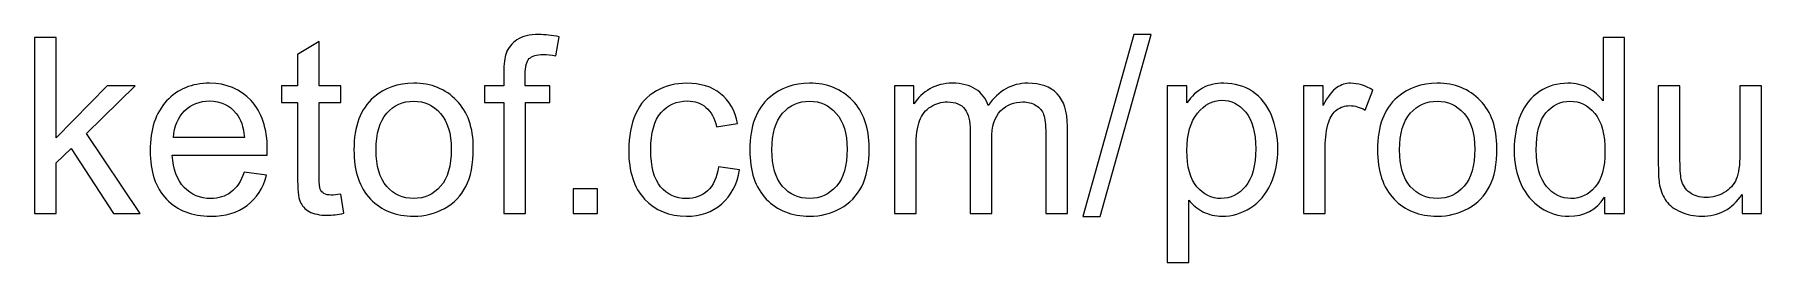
# Model space of a CAD drawing. Header units: millimetres. Extents: x -94 to 99, y 47 to 54.
# Drawn here: x 4.07 to 52.8, y 47.13 to 53.56 of the extents above; entities that cross this region are included whole.
import ezdxf

# ---------------------------------------------------------------- set-up
doc = ezdxf.new("R2010")
doc.units = ezdxf.units.MM
doc.header["$MEASUREMENT"] = 0
doc.layers.add('layer 1', color=7, linetype='Continuous')

msp = doc.modelspace()

# ---------------------------------------------------------------- linework, layer by layer
at = {"layer": 'layer 1', "color": 250}
for points, knots in [([(4.0707, 48.5124), (4.0707, 48.5124), (4.0707, 53.4739), (4.0707, 53.4739), (4.0707, 53.4739), (4.0707, 53.4739), (4.6805, 53.4739), (4.6805, 53.4739), (4.6805, 53.4739), (4.6805, 53.4739), (4.6805, 50.6478), (4.6805, 50.6478), (4.6805, 50.6478), (4.6805, 50.6478), (6.1218, 52.1088), (6.1218, 52.1088), (6.1218, 52.1088), (6.1218, 52.1088), (6.9094, 52.1088), (6.9094, 52.1088), (6.9094, 52.1088), (6.9094, 52.1088), (5.5374, 50.7726), (5.5374, 50.7726), (5.5374, 50.7726), (5.5374, 50.7726), (7.048, 48.5124), (7.048, 48.5124), (7.048, 48.5124), (7.048, 48.5124), (6.2973, 48.5124), (6.2973, 48.5124), (6.2973, 48.5124), (6.2973, 48.5124), (5.1032, 50.3499), (5.1032, 50.3499), (5.1032, 50.3499), (5.1032, 50.3499), (4.6805, 49.9387), (4.6805, 49.9387), (4.6805, 49.9387), (4.6805, 49.9387), (4.6805, 48.5124), (4.6805, 48.5124), (4.6805, 48.5124), (4.6805, 48.5124), (4.0707, 48.5124), (4.0707, 48.5124)], [0, 0, 0, 0, 0.0769231, 0.0769231, 0.0769231, 0.0769231, 0.1538462, 0.1538462, 0.1538462, 0.1538462, 0.2307692, 0.2307692, 0.2307692, 0.2307692, 0.3076923, 0.3076923, 0.3076923, 0.3076923, 0.3846154, 0.3846154, 0.3846154, 0.3846154, 0.4615385, 0.4615385, 0.4615385, 0.4615385, 0.5384615, 0.5384615, 0.5384615, 0.5384615, 0.6153846, 0.6153846, 0.6153846, 0.6153846, 0.6923077, 0.6923077, 0.6923077, 0.6923077, 0.7692308, 0.7692308, 0.7692308, 0.7692308, 0.8461538, 0.8461538, 0.8461538, 0.8461538, 1, 1, 1, 1]), ([(12.7106, 49.0564), (12.7106, 49.0564), (12.7937, 48.5182), (12.7937, 48.5182), (12.7937, 48.5182), (12.6228, 48.4824), (12.4692, 48.4639), (12.3352, 48.4639), (12.3352, 48.4639), (12.1146, 48.4639), (11.9437, 48.4985), (11.8213, 48.569), (11.8213, 48.569), (11.7, 48.6394), (11.6146, 48.7307), (11.5649, 48.845), (11.5649, 48.845), (11.5152, 48.9594), (11.491, 49.1996), (11.491, 49.5657), (11.491, 49.5657), (11.491, 49.5657), (11.491, 51.6376), (11.491, 51.6376), (11.491, 51.6376), (11.491, 51.6376), (11.0406, 51.6376), (11.0406, 51.6376), (11.0406, 51.6376), (11.0406, 51.6376), (11.0406, 52.1088), (11.0406, 52.1088), (11.0406, 52.1088), (11.0406, 52.1088), (11.491, 52.1088), (11.491, 52.1088), (11.491, 52.1088), (11.491, 52.1088), (11.491, 52.9981), (11.491, 52.9981), (11.491, 52.9981), (11.491, 52.9981), (12.1008, 53.3642), (12.1008, 53.3642), (12.1008, 53.3642), (12.1008, 53.3642), (12.1008, 52.1088), (12.1008, 52.1088), (12.1008, 52.1088), (12.1008, 52.1088), (12.7106, 52.1088), (12.7106, 52.1088), (12.7106, 52.1088), (12.7106, 52.1088), (12.7106, 51.6376), (12.7106, 51.6376), (12.7106, 51.6376), (12.7106, 51.6376), (12.1008, 51.6376), (12.1008, 51.6376), (12.1008, 51.6376), (12.1008, 51.6376), (12.1008, 49.531), (12.1008, 49.531), (12.1008, 49.531), (12.1008, 49.3566), (12.1112, 49.2446), (12.1331, 49.195), (12.1331, 49.195), (12.1539, 49.1453), (12.1886, 49.106), (12.2371, 49.076), (12.2371, 49.076), (12.2856, 49.0471), (12.3549, 49.0321), (12.445, 49.0321), (12.445, 49.0321), (12.5119, 49.0321), (12.6009, 49.0402), (12.7106, 49.0564)], [0, 0, 0, 0, 0.047619, 0.047619, 0.047619, 0.047619, 0.0952381, 0.0952381, 0.0952381, 0.0952381, 0.1428571, 0.1428571, 0.1428571, 0.1428571, 0.1904762, 0.1904762, 0.1904762, 0.1904762, 0.2380952, 0.2380952, 0.2380952, 0.2380952, 0.2857143, 0.2857143, 0.2857143, 0.2857143, 0.3333333, 0.3333333, 0.3333333, 0.3333333, 0.3809524, 0.3809524, 0.3809524, 0.3809524, 0.4285714, 0.4285714, 0.4285714, 0.4285714, 0.4761905, 0.4761905, 0.4761905, 0.4761905, 0.5238095, 0.5238095, 0.5238095, 0.5238095, 0.5714286, 0.5714286, 0.5714286, 0.5714286, 0.6190476, 0.6190476, 0.6190476, 0.6190476, 0.6666667, 0.6666667, 0.6666667, 0.6666667, 0.7142857, 0.7142857, 0.7142857, 0.7142857, 0.7619048, 0.7619048, 0.7619048, 0.7619048, 0.8095238, 0.8095238, 0.8095238, 0.8095238, 0.8571429, 0.8571429, 0.8571429, 0.8571429, 0.9047619, 0.9047619, 0.9047619, 0.9047619, 1, 1, 1, 1]), ([(17.3118, 48.5124), (17.3118, 48.5124), (17.3118, 51.6376), (17.3118, 51.6376), (17.3118, 51.6376), (17.3118, 51.6376), (16.7713, 51.6376), (16.7713, 51.6376), (16.7713, 51.6376), (16.7713, 51.6376), (16.7713, 52.1088), (16.7713, 52.1088), (16.7713, 52.1088), (16.7713, 52.1088), (17.3118, 52.1088), (17.3118, 52.1088), (17.3118, 52.1088), (17.3118, 52.1088), (17.3118, 52.4899), (17.3118, 52.4899), (17.3118, 52.4899), (17.3118, 52.7313), (17.3326, 52.9103), (17.3753, 53.027), (17.3753, 53.027), (17.4342, 53.184), (17.5358, 53.3122), (17.6836, 53.4104), (17.6836, 53.4104), (17.8303, 53.5086), (18.0371, 53.5571), (18.3027, 53.5571), (18.3027, 53.5571), (18.4748, 53.5571), (18.6642, 53.5363), (18.8721, 53.4959), (18.8721, 53.4959), (18.8721, 53.4959), (18.7808, 52.9623), (18.7808, 52.9623), (18.7808, 52.9623), (18.6538, 52.9842), (18.5348, 52.9958), (18.4216, 52.9958), (18.4216, 52.9958), (18.2369, 52.9958), (18.1063, 52.9565), (18.029, 52.878), (18.029, 52.878), (17.9527, 52.7995), (17.9146, 52.6528), (17.9146, 52.438), (17.9146, 52.438), (17.9146, 52.438), (17.9146, 52.1088), (17.9146, 52.1088), (17.9146, 52.1088), (17.9146, 52.1088), (18.6145, 52.1088), (18.6145, 52.1088), (18.6145, 52.1088), (18.6145, 52.1088), (18.6145, 51.6376), (18.6145, 51.6376), (18.6145, 51.6376), (18.6145, 51.6376), (17.9216, 51.6376), (17.9216, 51.6376), (17.9216, 51.6376), (17.9216, 51.6376), (17.9216, 48.5124), (17.9216, 48.5124), (17.9216, 48.5124), (17.9216, 48.5124), (17.3118, 48.5124), (17.3118, 48.5124)], [0, 0, 0, 0, 0.05, 0.05, 0.05, 0.05, 0.1, 0.1, 0.1, 0.1, 0.15, 0.15, 0.15, 0.15, 0.2, 0.2, 0.2, 0.2, 0.25, 0.25, 0.25, 0.25, 0.3, 0.3, 0.3, 0.3, 0.35, 0.35, 0.35, 0.35, 0.4, 0.4, 0.4, 0.4, 0.45, 0.45, 0.45, 0.45, 0.5, 0.5, 0.5, 0.5, 0.55, 0.55, 0.55, 0.55, 0.6, 0.6, 0.6, 0.6, 0.65, 0.65, 0.65, 0.65, 0.7, 0.7, 0.7, 0.7, 0.75, 0.75, 0.75, 0.75, 0.8, 0.8, 0.8, 0.8, 0.85, 0.85, 0.85, 0.85, 0.9, 0.9, 0.9, 0.9, 1, 1, 1, 1]), ([(33.6503, 48.4292), (33.6503, 48.4292), (35.0916, 53.5571), (35.0916, 53.5571), (35.0916, 53.5571), (35.0916, 53.5571), (35.5825, 53.5571), (35.5825, 53.5571), (35.5825, 53.5571), (35.5825, 53.5571), (34.1411, 48.4292), (34.1411, 48.4292), (34.1411, 48.4292), (34.1411, 48.4292), (33.6503, 48.4292), (33.6503, 48.4292)], [0, 0, 0, 0, 0.2, 0.2, 0.2, 0.2, 0.4, 0.4, 0.4, 0.4, 0.6, 0.6, 0.6, 0.6, 1, 1, 1, 1]), ([(48.3697, 48.5124), (48.3697, 48.5124), (48.3697, 48.9686), (48.3697, 48.9686), (48.3697, 48.9686), (48.1422, 48.614), (47.8073, 48.4362), (47.365, 48.4362), (47.365, 48.4362), (47.0785, 48.4362), (46.8152, 48.5147), (46.5761, 48.6729), (46.5761, 48.6729), (46.3359, 48.83), (46.15, 49.0506), (46.0172, 49.3324), (46.0172, 49.3324), (45.8855, 49.6153), (45.8197, 49.9399), (45.8197, 50.3071), (45.8197, 50.3071), (45.8197, 50.6652), (45.8797, 50.9897), (45.9987, 51.2819), (45.9987, 51.2819), (46.1188, 51.5729), (46.2978, 51.797), (46.5369, 51.9517), (46.5369, 51.9517), (46.7748, 52.1077), (47.0427, 52.185), (47.3372, 52.185), (47.3372, 52.185), (47.5544, 52.185), (47.7472, 52.1388), (47.9158, 52.0476), (47.9158, 52.0476), (48.0845, 51.9564), (48.2219, 51.8363), (48.3282, 51.6896), (48.3282, 51.6896), (48.3282, 51.6896), (48.3282, 53.4739), (48.3282, 53.4739), (48.3282, 53.4739), (48.3282, 53.4739), (48.9379, 53.4739), (48.9379, 53.4739), (48.9379, 53.4739), (48.9379, 53.4739), (48.9379, 48.5124), (48.9379, 48.5124), (48.9379, 48.5124), (48.9379, 48.5124), (48.3697, 48.5124), (48.3697, 48.5124)], [0, 0, 0, 0, 0.0666667, 0.0666667, 0.0666667, 0.0666667, 0.1333333, 0.1333333, 0.1333333, 0.1333333, 0.2, 0.2, 0.2, 0.2, 0.2666667, 0.2666667, 0.2666667, 0.2666667, 0.3333333, 0.3333333, 0.3333333, 0.3333333, 0.4, 0.4, 0.4, 0.4, 0.4666667, 0.4666667, 0.4666667, 0.4666667, 0.5333333, 0.5333333, 0.5333333, 0.5333333, 0.6, 0.6, 0.6, 0.6, 0.6666667, 0.6666667, 0.6666667, 0.6666667, 0.7333333, 0.7333333, 0.7333333, 0.7333333, 0.8, 0.8, 0.8, 0.8, 0.8666667, 0.8666667, 0.8666667, 0.8666667, 1, 1, 1, 1]), ([(9.9861, 49.6766), (9.9861, 49.6766), (10.6167, 49.5934), (10.6167, 49.5934), (10.6167, 49.5934), (10.5185, 49.2273), (10.3349, 48.942), (10.0669, 48.7399), (10.0669, 48.7399), (9.799, 48.5378), (9.4571, 48.4362), (9.0402, 48.4362), (9.0402, 48.4362), (8.5159, 48.4362), (8.1001, 48.5979), (7.7929, 48.9212), (7.7929, 48.9212), (7.4857, 49.2435), (7.3321, 49.6973), (7.3321, 50.2806), (7.3321, 50.2806), (7.3321, 50.8834), (7.4869, 51.3523), (7.7975, 51.685), (7.7975, 51.685), (8.1082, 52.0187), (8.5113, 52.185), (9.0067, 52.185), (9.0067, 52.185), (9.486, 52.185), (9.8775, 52.0222), (10.1813, 51.6954), (10.1813, 51.6954), (10.485, 51.3685), (10.6375, 50.9089), (10.6375, 50.3164), (10.6375, 50.3164), (10.6375, 50.2806), (10.6363, 50.2263), (10.634, 50.1547), (10.634, 50.1547), (10.634, 50.1547), (7.9557, 50.1547), (7.9557, 50.1547), (7.9557, 50.1547), (7.9788, 49.7609), (8.0897, 49.4583), (8.2907, 49.2492), (8.2907, 49.2492), (8.4905, 49.0402), (8.7411, 48.9351), (9.0402, 48.9351), (9.0402, 48.9351), (9.2631, 48.9351), (9.4537, 48.994), (9.6107, 49.1118), (9.6107, 49.1118), (9.769, 49.2296), (9.8937, 49.4179), (9.9861, 49.6766)], [0, 0, 0, 0, 0.0625, 0.0625, 0.0625, 0.0625, 0.125, 0.125, 0.125, 0.125, 0.1875, 0.1875, 0.1875, 0.1875, 0.25, 0.25, 0.25, 0.25, 0.3125, 0.3125, 0.3125, 0.3125, 0.375, 0.375, 0.375, 0.375, 0.4375, 0.4375, 0.4375, 0.4375, 0.5, 0.5, 0.5, 0.5, 0.5625, 0.5625, 0.5625, 0.5625, 0.625, 0.625, 0.625, 0.625, 0.6875, 0.6875, 0.6875, 0.6875, 0.75, 0.75, 0.75, 0.75, 0.8125, 0.8125, 0.8125, 0.8125, 0.875, 0.875, 0.875, 0.875, 1, 1, 1, 1]), ([(13.0836, 50.3106), (13.0836, 50.9747), (13.2684, 51.4667), (13.6391, 51.7866), (13.6391, 51.7866), (13.9475, 52.0522), (14.3251, 52.185), (14.7698, 52.185), (14.7698, 52.185), (15.2629, 52.185), (15.6671, 52.0233), (15.9813, 51.7), (15.9813, 51.7), (16.2942, 51.3777), (16.4513, 50.9308), (16.4513, 50.3614), (16.4513, 50.3614), (16.4513, 49.8995), (16.382, 49.5368), (16.2434, 49.2723), (16.2434, 49.2723), (16.1048, 49.0079), (15.9027, 48.8023), (15.6371, 48.6556), (15.6371, 48.6556), (15.3726, 48.5089), (15.0827, 48.4362), (14.7698, 48.4362), (14.7698, 48.4362), (14.2662, 48.4362), (13.8597, 48.5967), (13.549, 48.9189), (13.549, 48.9189), (13.2383, 49.2412), (13.0836, 49.7054), (13.0836, 50.3106)], [0, 0, 0, 0, 0.1, 0.1, 0.1, 0.1, 0.2, 0.2, 0.2, 0.2, 0.3, 0.3, 0.3, 0.3, 0.4, 0.4, 0.4, 0.4, 0.5, 0.5, 0.5, 0.5, 0.6, 0.6, 0.6, 0.6, 0.7, 0.7, 0.7, 0.7, 0.8, 0.8, 0.8, 0.8, 1, 1, 1, 1]), ([(23.3657, 49.829), (23.3657, 49.829), (23.9617, 49.7459), (23.9617, 49.7459), (23.9617, 49.7459), (23.8959, 49.3359), (23.7295, 49.0159), (23.4605, 48.7838), (23.4605, 48.7838), (23.1914, 48.5517), (22.8599, 48.4362), (22.4684, 48.4362), (22.4684, 48.4362), (21.9775, 48.4362), (21.5826, 48.5967), (21.2846, 48.9178), (21.2846, 48.9178), (20.9855, 49.2388), (20.8365, 49.6985), (20.8365, 50.2967), (20.8365, 50.2967), (20.8365, 50.6848), (20.9012, 51.0232), (21.0294, 51.3142), (21.0294, 51.3142), (21.1575, 51.6041), (21.3527, 51.8224), (21.616, 51.9668), (21.616, 51.9668), (21.8782, 52.1123), (22.1635, 52.185), (22.473, 52.185), (22.473, 52.185), (22.8622, 52.185), (23.1821, 52.0869), (23.4293, 51.8894), (23.4293, 51.8894), (23.6776, 51.6919), (23.837, 51.4112), (23.9062, 51.0486), (23.9062, 51.0486), (23.9062, 51.0486), (23.3172, 50.9585), (23.3172, 50.9585), (23.3172, 50.9585), (23.2607, 51.1999), (23.1613, 51.3812), (23.017, 51.5036), (23.017, 51.5036), (22.8738, 51.6249), (22.7005, 51.6861), (22.4973, 51.6861), (22.4973, 51.6861), (22.19, 51.6861), (21.9406, 51.5764), (21.7477, 51.357), (21.7477, 51.357), (21.556, 51.1364), (21.4601, 50.7899), (21.4601, 50.3141), (21.4601, 50.3141), (21.4601, 49.8313), (21.5525, 49.4814), (21.7373, 49.2631), (21.7373, 49.2631), (21.9233, 49.0448), (22.1646, 48.9351), (22.4614, 48.9351), (22.4614, 48.9351), (22.7017, 48.9351), (22.9015, 49.0079), (23.0608, 49.1545), (23.0608, 49.1545), (23.2214, 49.3001), (23.323, 49.5253), (23.3657, 49.829)], [0, 0, 0, 0, 0.05, 0.05, 0.05, 0.05, 0.1, 0.1, 0.1, 0.1, 0.15, 0.15, 0.15, 0.15, 0.2, 0.2, 0.2, 0.2, 0.25, 0.25, 0.25, 0.25, 0.3, 0.3, 0.3, 0.3, 0.35, 0.35, 0.35, 0.35, 0.4, 0.4, 0.4, 0.4, 0.45, 0.45, 0.45, 0.45, 0.5, 0.5, 0.5, 0.5, 0.55, 0.55, 0.55, 0.55, 0.6, 0.6, 0.6, 0.6, 0.65, 0.65, 0.65, 0.65, 0.7, 0.7, 0.7, 0.7, 0.75, 0.75, 0.75, 0.75, 0.8, 0.8, 0.8, 0.8, 0.85, 0.85, 0.85, 0.85, 0.9, 0.9, 0.9, 0.9, 1, 1, 1, 1]), ([(24.2527, 50.3106), (24.2527, 50.9747), (24.4375, 51.4667), (24.8082, 51.7866), (24.8082, 51.7866), (25.1166, 52.0522), (25.4942, 52.185), (25.9389, 52.185), (25.9389, 52.185), (26.432, 52.185), (26.8362, 52.0233), (27.1504, 51.7), (27.1504, 51.7), (27.4633, 51.3777), (27.6204, 50.9308), (27.6204, 50.3614), (27.6204, 50.3614), (27.6204, 49.8995), (27.5511, 49.5368), (27.4125, 49.2723), (27.4125, 49.2723), (27.2739, 49.0079), (27.0718, 48.8023), (26.8062, 48.6556), (26.8062, 48.6556), (26.5417, 48.5089), (26.2518, 48.4362), (25.9389, 48.4362), (25.9389, 48.4362), (25.4353, 48.4362), (25.0288, 48.5967), (24.7181, 48.9189), (24.7181, 48.9189), (24.4074, 49.2412), (24.2527, 49.7054), (24.2527, 50.3106)], [0, 0, 0, 0, 0.1, 0.1, 0.1, 0.1, 0.2, 0.2, 0.2, 0.2, 0.3, 0.3, 0.3, 0.3, 0.4, 0.4, 0.4, 0.4, 0.5, 0.5, 0.5, 0.5, 0.6, 0.6, 0.6, 0.6, 0.7, 0.7, 0.7, 0.7, 0.8, 0.8, 0.8, 0.8, 1, 1, 1, 1]), ([(28.3353, 48.5124), (28.3353, 48.5124), (28.3353, 52.1088), (28.3353, 52.1088), (28.3353, 52.1088), (28.3353, 52.1088), (28.8828, 52.1088), (28.8828, 52.1088), (28.8828, 52.1088), (28.8828, 52.1088), (28.8828, 51.6006), (28.8828, 51.6006), (28.8828, 51.6006), (28.9948, 51.7762), (29.1449, 51.9182), (29.332, 52.0245), (29.332, 52.0245), (29.5191, 52.1319), (29.7316, 52.185), (29.9707, 52.185), (29.9707, 52.185), (30.2363, 52.185), (30.4546, 52.1296), (30.6244, 52.0199), (30.6244, 52.0199), (30.7942, 51.909), (30.9143, 51.7554), (30.9836, 51.5568), (30.9836, 51.5568), (31.27, 51.976), (31.6407, 52.185), (32.0981, 52.185), (32.0981, 52.185), (32.4561, 52.185), (32.7321, 52.0869), (32.9238, 51.8894), (32.9238, 51.8894), (33.1167, 51.6919), (33.2137, 51.3881), (33.2137, 50.9781), (33.2137, 50.9781), (33.2137, 50.9781), (33.2137, 48.5124), (33.2137, 48.5124), (33.2137, 48.5124), (33.2137, 48.5124), (32.6039, 48.5124), (32.6039, 48.5124), (32.6039, 48.5124), (32.6039, 48.5124), (32.6039, 50.776), (32.6039, 50.776), (32.6039, 50.776), (32.6039, 51.0186), (32.5831, 51.1941), (32.5439, 51.3015), (32.5439, 51.3015), (32.5046, 51.4089), (32.433, 51.4944), (32.3279, 51.5602), (32.3279, 51.5602), (32.224, 51.6261), (32.1015, 51.6584), (31.9618, 51.6584), (31.9618, 51.6584), (31.7077, 51.6584), (31.4975, 51.5741), (31.33, 51.4066), (31.33, 51.4066), (31.1626, 51.238), (31.0794, 50.9689), (31.0794, 50.5993), (31.0794, 50.5993), (31.0794, 50.5993), (31.0794, 48.5124), (31.0794, 48.5124), (31.0794, 48.5124), (31.0794, 48.5124), (30.4696, 48.5124), (30.4696, 48.5124), (30.4696, 48.5124), (30.4696, 48.5124), (30.4696, 50.8465), (30.4696, 50.8465), (30.4696, 50.8465), (30.4696, 51.1167), (30.42, 51.32), (30.3206, 51.4551), (30.3206, 51.4551), (30.2213, 51.5903), (30.0585, 51.6584), (29.8333, 51.6584), (29.8333, 51.6584), (29.6623, 51.6584), (29.5041, 51.6134), (29.3586, 51.5233), (29.3586, 51.5233), (29.2131, 51.4332), (29.108, 51.3015), (29.0422, 51.1271), (29.0422, 51.1271), (28.9775, 50.9539), (28.9451, 50.7033), (28.9451, 50.3764), (28.9451, 50.3764), (28.9451, 50.3764), (28.9451, 48.5124), (28.9451, 48.5124), (28.9451, 48.5124), (28.9451, 48.5124), (28.3353, 48.5124), (28.3353, 48.5124)], [0, 0, 0, 0, 0.0344828, 0.0344828, 0.0344828, 0.0344828, 0.0689655, 0.0689655, 0.0689655, 0.0689655, 0.1034483, 0.1034483, 0.1034483, 0.1034483, 0.137931, 0.137931, 0.137931, 0.137931, 0.1724138, 0.1724138, 0.1724138, 0.1724138, 0.2068966, 0.2068966, 0.2068966, 0.2068966, 0.2413793, 0.2413793, 0.2413793, 0.2413793, 0.2758621, 0.2758621, 0.2758621, 0.2758621, 0.3103448, 0.3103448, 0.3103448, 0.3103448, 0.3448276, 0.3448276, 0.3448276, 0.3448276, 0.3793103, 0.3793103, 0.3793103, 0.3793103, 0.4137931, 0.4137931, 0.4137931, 0.4137931, 0.4482759, 0.4482759, 0.4482759, 0.4482759, 0.4827586, 0.4827586, 0.4827586, 0.4827586, 0.5172414, 0.5172414, 0.5172414, 0.5172414, 0.5517241, 0.5517241, 0.5517241, 0.5517241, 0.5862069, 0.5862069, 0.5862069, 0.5862069, 0.6206897, 0.6206897, 0.6206897, 0.6206897, 0.6551724, 0.6551724, 0.6551724, 0.6551724, 0.6896552, 0.6896552, 0.6896552, 0.6896552, 0.7241379, 0.7241379, 0.7241379, 0.7241379, 0.7586207, 0.7586207, 0.7586207, 0.7586207, 0.7931034, 0.7931034, 0.7931034, 0.7931034, 0.8275862, 0.8275862, 0.8275862, 0.8275862, 0.862069, 0.862069, 0.862069, 0.862069, 0.8965517, 0.8965517, 0.8965517, 0.8965517, 0.9310345, 0.9310345, 0.9310345, 0.9310345, 1, 1, 1, 1]), ([(36.0328, 47.1334), (36.0328, 47.1334), (36.0328, 52.1088), (36.0328, 52.1088), (36.0328, 52.1088), (36.0328, 52.1088), (36.5872, 52.1088), (36.5872, 52.1088), (36.5872, 52.1088), (36.5872, 52.1088), (36.5872, 51.6364), (36.5872, 51.6364), (36.5872, 51.6364), (36.7177, 51.8189), (36.8655, 51.9564), (37.0307, 52.0476), (37.0307, 52.0476), (37.1947, 52.1388), (37.3945, 52.185), (37.6289, 52.185), (37.6289, 52.185), (37.9361, 52.185), (38.2064, 52.1065), (38.4408, 51.9483), (38.4408, 51.9483), (38.6753, 51.7912), (38.852, 51.5683), (38.9721, 51.2819), (38.9721, 51.2819), (39.0911, 50.9943), (39.1511, 50.6802), (39.1511, 50.3372), (39.1511, 50.3372), (39.1511, 49.9711), (39.0853, 49.6408), (38.9536, 49.3462), (38.9536, 49.3462), (38.822, 49.0529), (38.6303, 48.8277), (38.3785, 48.6706), (38.3785, 48.6706), (38.1279, 48.5147), (37.8634, 48.4362), (37.5862, 48.4362), (37.5862, 48.4362), (37.3829, 48.4362), (37.2005, 48.4789), (37.0399, 48.5644), (37.0399, 48.5644), (36.8782, 48.6498), (36.7466, 48.7572), (36.6426, 48.8877), (36.6426, 48.8877), (36.6426, 48.8877), (36.6426, 47.1334), (36.6426, 47.1334), (36.6426, 47.1334), (36.6426, 47.1334), (36.0328, 47.1334), (36.0328, 47.1334)], [0, 0, 0, 0, 0.0625, 0.0625, 0.0625, 0.0625, 0.125, 0.125, 0.125, 0.125, 0.1875, 0.1875, 0.1875, 0.1875, 0.25, 0.25, 0.25, 0.25, 0.3125, 0.3125, 0.3125, 0.3125, 0.375, 0.375, 0.375, 0.375, 0.4375, 0.4375, 0.4375, 0.4375, 0.5, 0.5, 0.5, 0.5, 0.5625, 0.5625, 0.5625, 0.5625, 0.625, 0.625, 0.625, 0.625, 0.6875, 0.6875, 0.6875, 0.6875, 0.75, 0.75, 0.75, 0.75, 0.8125, 0.8125, 0.8125, 0.8125, 0.875, 0.875, 0.875, 0.875, 1, 1, 1, 1]), ([(39.8799, 48.5124), (39.8799, 48.5124), (39.8799, 52.1088), (39.8799, 52.1088), (39.8799, 52.1088), (39.8799, 52.1088), (40.4273, 52.1088), (40.4273, 52.1088), (40.4273, 52.1088), (40.4273, 52.1088), (40.4273, 51.5579), (40.4273, 51.5579), (40.4273, 51.5579), (40.5671, 51.8132), (40.6964, 51.9818), (40.8154, 52.0626), (40.8154, 52.0626), (40.9344, 52.1446), (41.0649, 52.185), (41.2069, 52.185), (41.2069, 52.185), (41.4125, 52.185), (41.6215, 52.1204), (41.834, 51.9922), (41.834, 51.9922), (41.834, 51.9922), (41.6169, 51.4297), (41.6169, 51.4297), (41.6169, 51.4297), (41.4691, 51.5129), (41.3213, 51.5545), (41.1734, 51.5545), (41.1734, 51.5545), (41.0406, 51.5545), (40.9217, 51.514), (40.8166, 51.4343), (40.8166, 51.4343), (40.7115, 51.3546), (40.6364, 51.2438), (40.5913, 51.1017), (40.5913, 51.1017), (40.5232, 50.8858), (40.4897, 50.649), (40.4897, 50.3914), (40.4897, 50.3914), (40.4897, 50.3914), (40.4897, 48.5124), (40.4897, 48.5124), (40.4897, 48.5124), (40.4897, 48.5124), (39.8799, 48.5124), (39.8799, 48.5124)], [0, 0, 0, 0, 0.0714286, 0.0714286, 0.0714286, 0.0714286, 0.1428571, 0.1428571, 0.1428571, 0.1428571, 0.2142857, 0.2142857, 0.2142857, 0.2142857, 0.2857143, 0.2857143, 0.2857143, 0.2857143, 0.3571429, 0.3571429, 0.3571429, 0.3571429, 0.4285714, 0.4285714, 0.4285714, 0.4285714, 0.5, 0.5, 0.5, 0.5, 0.5714286, 0.5714286, 0.5714286, 0.5714286, 0.6428571, 0.6428571, 0.6428571, 0.6428571, 0.7142857, 0.7142857, 0.7142857, 0.7142857, 0.7857143, 0.7857143, 0.7857143, 0.7857143, 0.8571429, 0.8571429, 0.8571429, 0.8571429, 1, 1, 1, 1]), ([(41.9657, 50.3106), (41.9657, 50.9747), (42.1505, 51.4667), (42.5212, 51.7866), (42.5212, 51.7866), (42.8296, 52.0522), (43.2072, 52.185), (43.6519, 52.185), (43.6519, 52.185), (44.145, 52.185), (44.5492, 52.0233), (44.8634, 51.7), (44.8634, 51.7), (45.1763, 51.3777), (45.3334, 50.9308), (45.3334, 50.3614), (45.3334, 50.3614), (45.3334, 49.8995), (45.2641, 49.5368), (45.1255, 49.2723), (45.1255, 49.2723), (44.9869, 49.0079), (44.7848, 48.8023), (44.5192, 48.6556), (44.5192, 48.6556), (44.2547, 48.5089), (43.9648, 48.4362), (43.6519, 48.4362), (43.6519, 48.4362), (43.1483, 48.4362), (42.7418, 48.5967), (42.4311, 48.9189), (42.4311, 48.9189), (42.1204, 49.2412), (41.9657, 49.7054), (41.9657, 50.3106)], [0, 0, 0, 0, 0.1, 0.1, 0.1, 0.1, 0.2, 0.2, 0.2, 0.2, 0.3, 0.3, 0.3, 0.3, 0.4, 0.4, 0.4, 0.4, 0.5, 0.5, 0.5, 0.5, 0.6, 0.6, 0.6, 0.6, 0.7, 0.7, 0.7, 0.7, 0.8, 0.8, 0.8, 0.8, 1, 1, 1, 1]), ([(7.9904, 50.6536), (7.9904, 50.6536), (9.993, 50.6536), (9.993, 50.6536), (9.993, 50.6536), (9.9665, 50.9562), (9.8891, 51.1826), (9.7632, 51.3339), (9.7632, 51.3339), (9.5703, 51.5683), (9.3185, 51.6861), (9.0102, 51.6861), (9.0102, 51.6861), (8.7307, 51.6861), (8.4962, 51.5926), (8.3057, 51.4055), (8.3057, 51.4055), (8.1163, 51.2184), (8.0112, 50.9678), (7.9904, 50.6536)], [0, 0, 0, 0, 0.1666667, 0.1666667, 0.1666667, 0.1666667, 0.3333333, 0.3333333, 0.3333333, 0.3333333, 0.5, 0.5, 0.5, 0.5, 0.6666667, 0.6666667, 0.6666667, 0.6666667, 1, 1, 1, 1]), ([(13.7072, 50.3095), (13.7072, 49.8498), (13.8077, 49.5056), (14.0087, 49.2781), (14.0087, 49.2781), (14.2108, 49.0494), (14.4637, 48.9351), (14.7698, 48.9351), (14.7698, 48.9351), (15.0723, 48.9351), (15.3241, 49.0494), (15.5262, 49.2793), (15.5262, 49.2793), (15.7272, 49.5091), (15.8277, 49.859), (15.8277, 50.3291), (15.8277, 50.3291), (15.8277, 50.7726), (15.726, 51.1087), (15.5239, 51.3362), (15.5239, 51.3362), (15.3218, 51.5648), (15.07, 51.6792), (14.7698, 51.6792), (14.7698, 51.6792), (14.4637, 51.6792), (14.2108, 51.566), (14.0087, 51.3385), (14.0087, 51.3385), (13.8077, 51.111), (13.7072, 50.768), (13.7072, 50.3095)], [0, 0, 0, 0, 0.1111111, 0.1111111, 0.1111111, 0.1111111, 0.2222222, 0.2222222, 0.2222222, 0.2222222, 0.3333333, 0.3333333, 0.3333333, 0.3333333, 0.4444444, 0.4444444, 0.4444444, 0.4444444, 0.5555556, 0.5555556, 0.5555556, 0.5555556, 0.6666667, 0.6666667, 0.6666667, 0.6666667, 0.7777778, 0.7777778, 0.7777778, 0.7777778, 1, 1, 1, 1]), ([(24.8763, 50.3095), (24.8763, 49.8498), (24.9768, 49.5056), (25.1778, 49.2781), (25.1778, 49.2781), (25.3799, 49.0494), (25.6328, 48.9351), (25.9389, 48.9351), (25.9389, 48.9351), (26.2414, 48.9351), (26.4932, 49.0494), (26.6953, 49.2793), (26.6953, 49.2793), (26.8963, 49.5091), (26.9968, 49.859), (26.9968, 50.3291), (26.9968, 50.3291), (26.9968, 50.7726), (26.8951, 51.1087), (26.693, 51.3362), (26.693, 51.3362), (26.4909, 51.5648), (26.2391, 51.6792), (25.9389, 51.6792), (25.9389, 51.6792), (25.6328, 51.6792), (25.3799, 51.566), (25.1778, 51.3385), (25.1778, 51.3385), (24.9768, 51.111), (24.8763, 50.768), (24.8763, 50.3095)], [0, 0, 0, 0, 0.1111111, 0.1111111, 0.1111111, 0.1111111, 0.2222222, 0.2222222, 0.2222222, 0.2222222, 0.3333333, 0.3333333, 0.3333333, 0.3333333, 0.4444444, 0.4444444, 0.4444444, 0.4444444, 0.5555556, 0.5555556, 0.5555556, 0.5555556, 0.6666667, 0.6666667, 0.6666667, 0.6666667, 0.7777778, 0.7777778, 0.7777778, 0.7777778, 1, 1, 1, 1]), ([(36.5872, 50.2887), (36.5872, 49.8279), (36.6808, 49.4871), (36.8667, 49.2666), (36.8667, 49.2666), (37.0538, 49.046), (37.2802, 48.9351), (37.5458, 48.9351), (37.5458, 48.9351), (37.816, 48.9351), (38.047, 49.0494), (38.2387, 49.2781), (38.2387, 49.2781), (38.4316, 49.5068), (38.5275, 49.8602), (38.5275, 50.3395), (38.5275, 50.3395), (38.5275, 50.7968), (38.4339, 51.1387), (38.2457, 51.3662), (38.2457, 51.3662), (38.0574, 51.5937), (37.8334, 51.7069), (37.5724, 51.7069), (37.5724, 51.7069), (37.3136, 51.7069), (37.085, 51.5856), (36.8863, 51.3443), (36.8863, 51.3443), (36.6865, 51.1017), (36.5872, 50.7506), (36.5872, 50.2887)], [0, 0, 0, 0, 0.1111111, 0.1111111, 0.1111111, 0.1111111, 0.2222222, 0.2222222, 0.2222222, 0.2222222, 0.3333333, 0.3333333, 0.3333333, 0.3333333, 0.4444444, 0.4444444, 0.4444444, 0.4444444, 0.5555556, 0.5555556, 0.5555556, 0.5555556, 0.6666667, 0.6666667, 0.6666667, 0.6666667, 0.7777778, 0.7777778, 0.7777778, 0.7777778, 1, 1, 1, 1]), ([(42.5893, 50.3095), (42.5893, 49.8498), (42.6898, 49.5056), (42.8908, 49.2781), (42.8908, 49.2781), (43.0929, 49.0494), (43.3458, 48.9351), (43.6519, 48.9351), (43.6519, 48.9351), (43.9544, 48.9351), (44.2062, 49.0494), (44.4083, 49.2793), (44.4083, 49.2793), (44.6093, 49.5091), (44.7098, 49.859), (44.7098, 50.3291), (44.7098, 50.3291), (44.7098, 50.7726), (44.6081, 51.1087), (44.406, 51.3362), (44.406, 51.3362), (44.2039, 51.5648), (43.9521, 51.6792), (43.6519, 51.6792), (43.6519, 51.6792), (43.3458, 51.6792), (43.0929, 51.566), (42.8908, 51.3385), (42.8908, 51.3385), (42.6898, 51.111), (42.5893, 50.768), (42.5893, 50.3095)], [0, 0, 0, 0, 0.1111111, 0.1111111, 0.1111111, 0.1111111, 0.2222222, 0.2222222, 0.2222222, 0.2222222, 0.3333333, 0.3333333, 0.3333333, 0.3333333, 0.4444444, 0.4444444, 0.4444444, 0.4444444, 0.5555556, 0.5555556, 0.5555556, 0.5555556, 0.6666667, 0.6666667, 0.6666667, 0.6666667, 0.7777778, 0.7777778, 0.7777778, 0.7777778, 1, 1, 1, 1]), ([(46.4433, 50.306), (46.4433, 49.8463), (46.5403, 49.5033), (46.7355, 49.2758), (46.7355, 49.2758), (46.9295, 49.0483), (47.1594, 48.9351), (47.4239, 48.9351), (47.4239, 48.9351), (47.6906, 48.9351), (47.917, 49.0437), (48.1041, 49.2608), (48.1041, 49.2608), (48.29, 49.4779), (48.3836, 49.8094), (48.3836, 50.2552), (48.3836, 50.2552), (48.3836, 50.7449), (48.2889, 51.1052), (48.0983, 51.335), (48.0983, 51.335), (47.9089, 51.5648), (47.6745, 51.6792), (47.3961, 51.6792), (47.3961, 51.6792), (47.1247, 51.6792), (46.8984, 51.5695), (46.7159, 51.3489), (46.7159, 51.3489), (46.5346, 51.1283), (46.4433, 50.7807), (46.4433, 50.306)], [0, 0, 0, 0, 0.1111111, 0.1111111, 0.1111111, 0.1111111, 0.2222222, 0.2222222, 0.2222222, 0.2222222, 0.3333333, 0.3333333, 0.3333333, 0.3333333, 0.4444444, 0.4444444, 0.4444444, 0.4444444, 0.5555556, 0.5555556, 0.5555556, 0.5555556, 0.6666667, 0.6666667, 0.6666667, 0.6666667, 0.7777778, 0.7777778, 0.7777778, 0.7777778, 1, 1, 1, 1]), ([(52.2514, 48.5124), (52.2514, 48.5124), (52.2514, 49.0471), (52.2514, 49.0471), (52.2514, 49.0471), (51.972, 48.6394), (51.5931, 48.4362), (51.1139, 48.4362), (51.1139, 48.4362), (50.9025, 48.4362), (50.705, 48.4766), (50.5214, 48.5574), (50.5214, 48.5574), (50.3378, 48.6394), (50.2015, 48.7411), (50.1125, 48.8635), (50.1125, 48.8635), (50.0236, 48.9871), (49.9612, 49.1372), (49.9254, 49.3151), (49.9254, 49.3151), (49.9012, 49.4352), (49.8885, 49.6246), (49.8885, 49.8833), (49.8885, 49.8833), (49.8885, 49.8833), (49.8885, 52.1088), (49.8885, 52.1088), (49.8885, 52.1088), (49.8885, 52.1088), (50.4983, 52.1088), (50.4983, 52.1088), (50.4983, 52.1088), (50.4983, 52.1088), (50.4983, 50.1189), (50.4983, 50.1189), (50.4983, 50.1189), (50.4983, 49.8013), (50.511, 49.5865), (50.5352, 49.4768), (50.5352, 49.4768), (50.5734, 49.3162), (50.6542, 49.1915), (50.7789, 49.1003), (50.7789, 49.1003), (50.9025, 49.009), (51.055, 48.9628), (51.2374, 48.9628), (51.2374, 48.9628), (51.4199, 48.9628), (51.5908, 49.009), (51.7502, 49.1026), (51.7502, 49.1026), (51.9096, 49.1961), (52.0228, 49.3243), (52.0898, 49.4848), (52.0898, 49.4848), (52.1556, 49.6454), (52.1891, 49.8798), (52.1891, 50.1859), (52.1891, 50.1859), (52.1891, 50.1859), (52.1891, 52.1088), (52.1891, 52.1088), (52.1891, 52.1088), (52.1891, 52.1088), (52.7989, 52.1088), (52.7989, 52.1088), (52.7989, 52.1088), (52.7989, 52.1088), (52.7989, 48.5124), (52.7989, 48.5124), (52.7989, 48.5124), (52.7989, 48.5124), (52.2514, 48.5124), (52.2514, 48.5124)], [0, 0, 0, 0, 0.05, 0.05, 0.05, 0.05, 0.1, 0.1, 0.1, 0.1, 0.15, 0.15, 0.15, 0.15, 0.2, 0.2, 0.2, 0.2, 0.25, 0.25, 0.25, 0.25, 0.3, 0.3, 0.3, 0.3, 0.35, 0.35, 0.35, 0.35, 0.4, 0.4, 0.4, 0.4, 0.45, 0.45, 0.45, 0.45, 0.5, 0.5, 0.5, 0.5, 0.55, 0.55, 0.55, 0.55, 0.6, 0.6, 0.6, 0.6, 0.65, 0.65, 0.65, 0.65, 0.7, 0.7, 0.7, 0.7, 0.75, 0.75, 0.75, 0.75, 0.8, 0.8, 0.8, 0.8, 0.85, 0.85, 0.85, 0.85, 0.9, 0.9, 0.9, 0.9, 1, 1, 1, 1]), ([(19.2647, 48.5124), (19.2647, 48.5124), (19.2647, 49.2053), (19.2647, 49.2053), (19.2647, 49.2053), (19.2647, 49.2053), (19.9576, 49.2053), (19.9576, 49.2053), (19.9576, 49.2053), (19.9576, 49.2053), (19.9576, 48.5124), (19.9576, 48.5124), (19.9576, 48.5124), (19.9576, 48.5124), (19.2647, 48.5124), (19.2647, 48.5124)], [0, 0, 0, 0, 0.2, 0.2, 0.2, 0.2, 0.4, 0.4, 0.4, 0.4, 0.6, 0.6, 0.6, 0.6, 1, 1, 1, 1])]:
    msp.add_open_spline(points, degree=3, knots=knots, dxfattribs=at)

doc.saveas('drawing.dxf')
